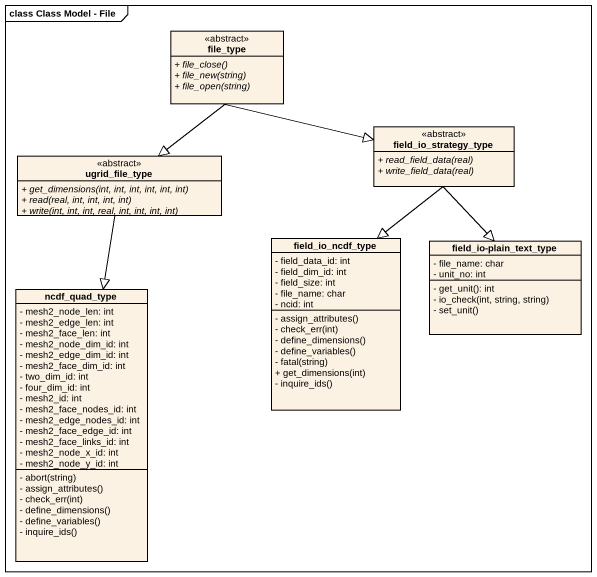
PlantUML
@startuml
mainframe class Class Model - File
hide circle
hide empty members
skinparam classAttributeIconSize 0
class file_type <<abstract>> {
  {abstract} + file_close()
  {abstract} + file_new(string)
  {abstract} + file_open(string)
}
class field_io_strategy_type <<abstract>> {
  {abstract} + read_field_data(real)
  {abstract} + write_field_data(real)
}
class ugrid_file_type <<abstract>> {
  {abstract} + get_dimensions(int, int, int, int, int, int)
  {abstract} + read(real, int, int, int, int)
  {abstract} + write(int, int, int, real, int, int, int, int)
}
class field_io_ncdf_type {
  - field_data_id: int
  - field_dim_id: int
  - field_size: int
  - file_name: char
  - ncid: int
  - assign_attributes()
  - check_err(int)
  - define_dimensions()
  - define_variables()
  - fatal(string)
  + get_dimensions(int)
  - inquire_ids()
}
class "field_io-plain_text_type" as field_io_plain_text_type {
  - file_name: char
  - unit_no: int
  - get_unit(): int
  - io_check(int, string, string)
  - set_unit()
}
class ncdf_quad_type {
  - mesh2_node_len: int
  - mesh2_edge_len: int
  - mesh2_face_len: int
  - mesh2_node_dim_id: int
  - mesh2_edge_dim_id: int
  - mesh2_face_dim_id: int
  - two_dim_id: int
  - four_dim_id: int
  - mesh2_id: int
  - mesh2_face_nodes_id: int
  - mesh2_edge_nodes_id: int
  - mesh2_face_edge_id: int
  - mesh2_face_links_id: int
  - mesh2_node_x_id: int
  - mesh2_node_y_id: int
  - abort(string)
  - assign_attributes()
  - check_err(int)
  - define_dimensions()
  - define_variables()
  - inquire_ids()
}
file_type -right-|> field_io_strategy_type
file_type --|> ugrid_file_type
field_io_strategy_type --|> field_io_ncdf_type
field_io_strategy_type --|> field_io_plain_text_type
ugrid_file_type --|> ncdf_quad_type
@enduml
